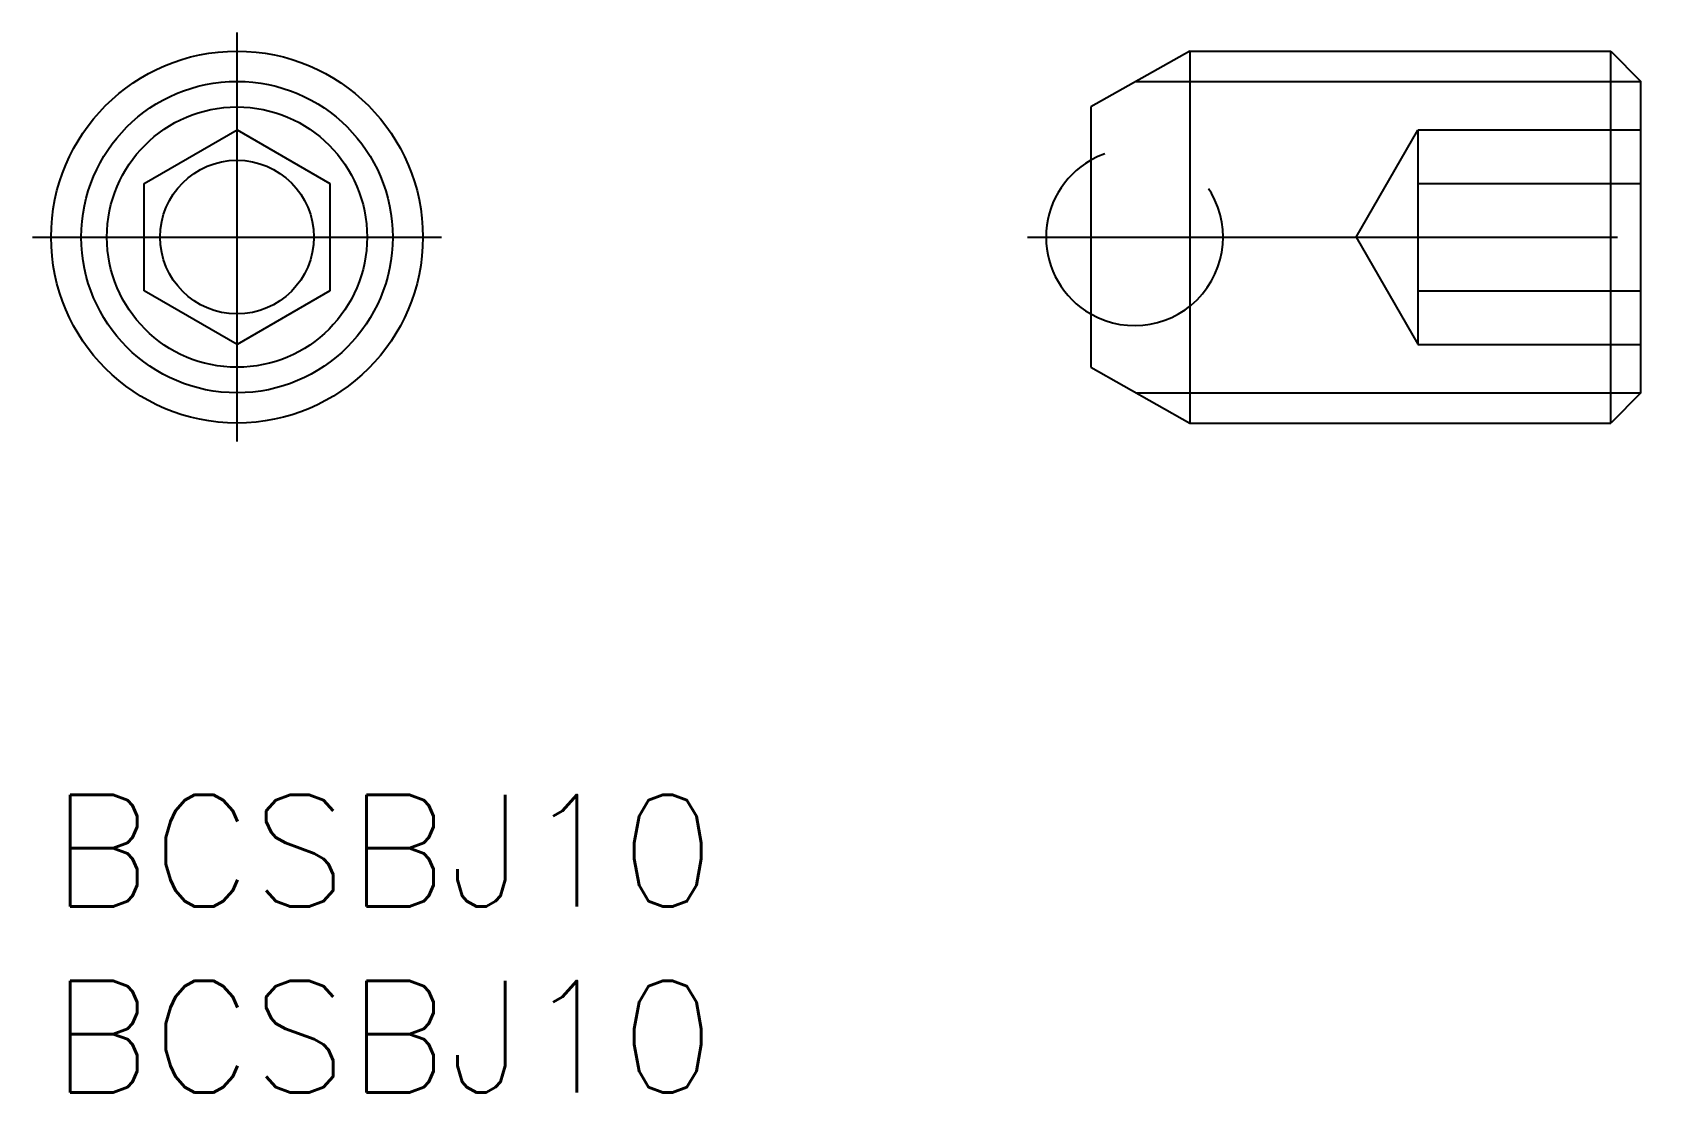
# Model space of a CAD drawing. Extents: x -0.5 to 43.3, y -8 to 20.5.
import ezdxf

# ---------------------------------------------------------------- set-up
doc = ezdxf.new("R2010")
doc.units = 0
doc.header["$LTSCALE"] = 0.5
doc.linetypes.add('CENTER', pattern=[50.8, 31.75, -6.35, 6.35, -6.35])
doc.linetypes.add('DASHED', pattern=[19.05, 12.7, -6.35])
for name, color, linetype in [('MSM_CENTER', 1, 'CENTER'), ('MSM_CONTINUOUS', 7, 'CONTINUOUS'), ('MSM_DASHED', 4, 'DASHED'), ('MSM_NARROW', 5, 'CONTINUOUS'), ('MSM_PART_NUMBER', 7, 'CONTINUOUS')]:
    doc.layers.add(name, color=color, linetype=linetype)
doc.styles.get("Standard").update_dxf_attribs({"font": 'txt.shx', "height": 1.5, "bigfont": 'bigfont.shx'})

# ---------------------------------------------------------------- blocks, each defined once
blk = doc.blocks.new('*U13')
at = {"layer": 'MSM_PART_NUMBER'}
blk.add_text('BCSBJ10', height=3, dxfattribs=at).set_placement((0, -3))
blk = doc.blocks.new('*U14')
at = {"layer": 'MSM_PART_NUMBER'}
blk.add_text('BCSBJ10', height=3, dxfattribs=at).set_placement((0, -8))

msp = doc.modelspace()

# ---------------------------------------------------------------- linework, layer by layer
at = {"layer": 'MSM_CENTER'}
for p, q in [((5, 9.5), (5, 20.5)), ((-0.5, 15), (10.5, 15)), ((26.262, 15), (43.262, 15))]:
    msp.add_line(p, q, dxfattribs=at)
at = {"layer": 'MSM_CONTINUOUS'}
for p, q in [((30.628, 20), (27.962, 18.5)), ((30.628, 20), (30.628, 10)), ((30.628, 20), (41.949, 20)), ((41.949, 10), (41.949, 20)), ((41.949, 20), (42.761, 19.188)), ((42.761, 10.812), (42.761, 19.188)), ((27.962, 18.5), (27.962, 11.5)), ((27.962, 11.5), (30.628, 10)), ((42.761, 10.812), (41.949, 10)), ((30.628, 10), (41.949, 10))]:
    msp.add_line(p, q, dxfattribs=at)
for radius in [5, 3.5, 2.067]:
    msp.add_circle((5, 15), radius, dxfattribs=at)
msp.add_arc((29.142, 15), 2.38, 119.7224, 240.2776, dxfattribs=at)
at = {"layer": 'MSM_DASHED'}
for p, q in [((2.5, 16.443), (5, 17.887)), ((5, 17.887), (7.5, 16.443)), ((35.102, 15), (36.762, 17.875)), ((36.762, 17.887), (42.761, 17.887)), ((36.762, 17.875), (36.762, 12.113)), ((2.5, 13.557), (2.5, 16.443)), ((7.5, 16.443), (7.5, 13.557)), ((36.762, 16.443), (42.761, 16.443)), ((35.102, 15), (36.762, 12.125)), ((5, 12.113), (2.5, 13.557)), ((7.5, 13.557), (5, 12.113)), ((36.762, 13.557), (42.761, 13.557)), ((36.762, 12.113), (42.761, 12.113))]:
    msp.add_line(p, q, dxfattribs=at)
msp.add_arc((29.142, 15), 2.38, 240.2776, 119.7224, dxfattribs=at)
at = {"layer": 'MSM_NARROW'}
for p, q in [((29.185, 19.188), (42.761, 19.188)), ((29.185, 10.812), (42.761, 10.812))]:
    msp.add_line(p, q, dxfattribs=at)
msp.add_circle((5, 15), 4.188, dxfattribs=at)

# ---------------------------------------------------------------- block references
at = {"layer": 'MSM_CONTINUOUS'}
for name in ['*U13', '*U14']:
    msp.add_blockref(name, (0, 0), dxfattribs=at)

doc.saveas('drawing.dxf')
